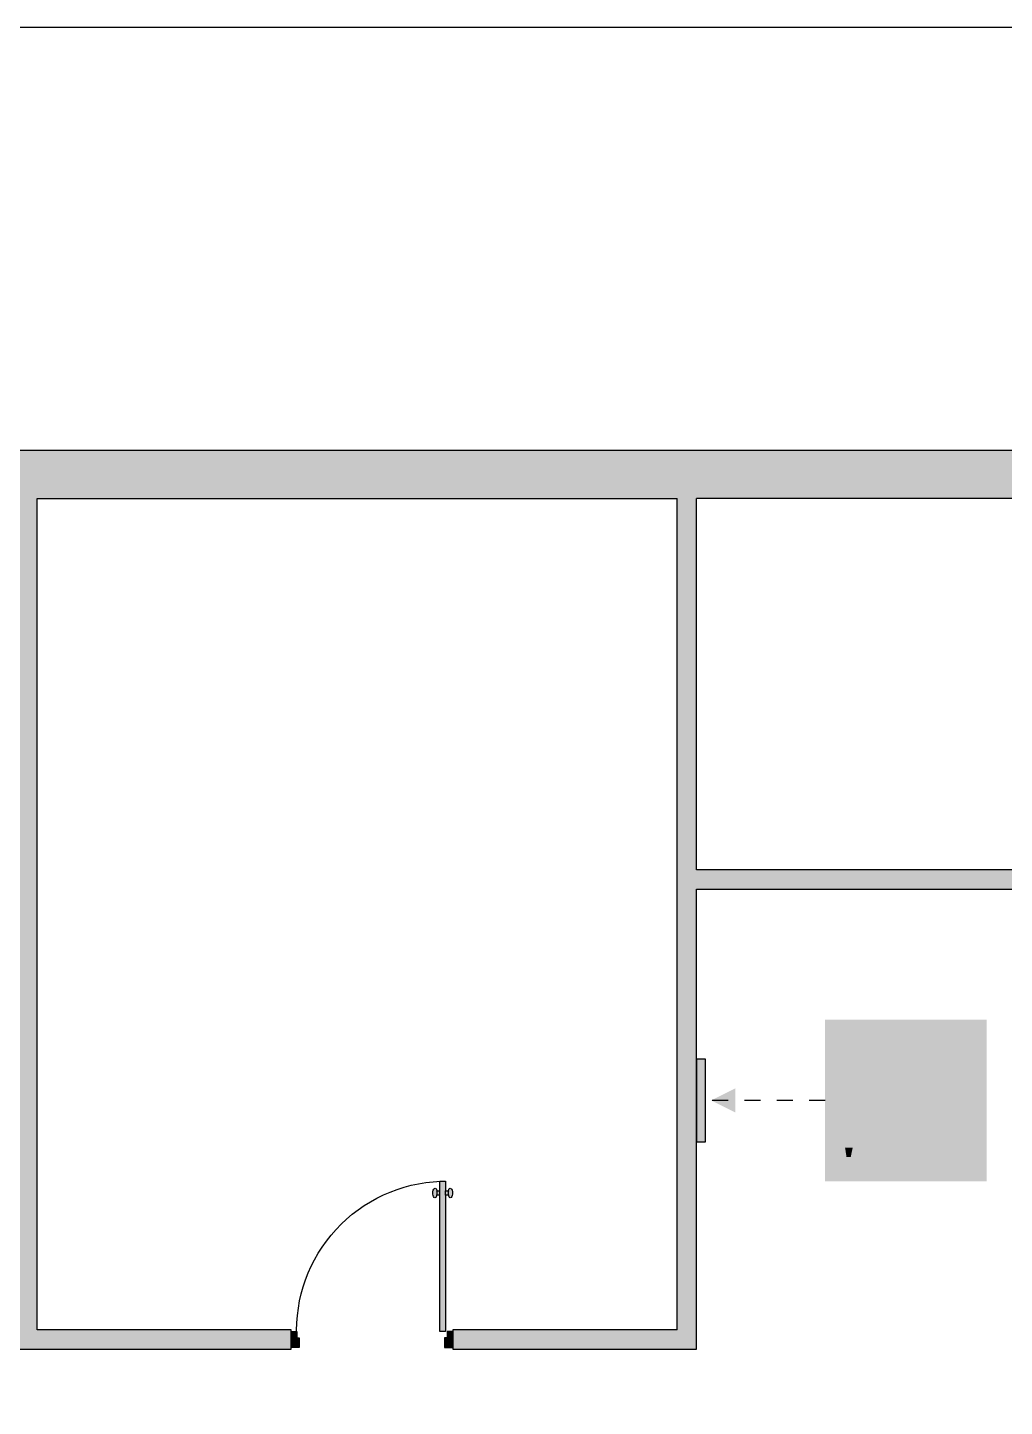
# Model space of a CAD drawing. Header units: metres. Extents: x 5231.1 to 5275.7, y -3151.4 to -3108.9.
# Drawn here: x 5254.18 to 5260.22, y -3128.36 to -3119.83 of the extents above; entities that cross this region are included whole.
import ezdxf

# ---------------------------------------------------------------- set-up
doc = ezdxf.new("R2010")
doc.units = ezdxf.units.M
for name, pattern in [('Page Lines', [0]), ('RayonDimensionSideLines', [0.02, 0, -0.02]), ('Style', [0]), ('Style Black Lines', [0]), ('Style Grey Lines', [0]), ('Style_1', [0]), ('Style_2', [0]), ('Style_3', [0])]:
    doc.linetypes.add(name, pattern=pattern)
for name, color, linetype, true_color in [('Annotations', 7, 'Continuous', 0xa86464), ('Building', 7, 'Continuous', 0xfabd88), ('Imported blocks', 7, 'Continuous', 0xc57dd9)]:
    doc.layers.add(name, color=color, linetype=linetype, true_color=true_color)

# ---------------------------------------------------------------- blocks, each defined once
blk = doc.blocks.new('Door EU 90')
at = {"layer": 'Imported blocks', "transparency": 33554483}
h = blk.add_hatch(color=256, dxfattribs=at)
edge = h.paths.add_edge_path(flags=0)
edge.add_spline(control_points=[(-0.4993942419136874, 0.9079968828956481), (-0.4996503353290027, 0.8958389729823611), (-0.4957631664199289, 0.8846146994640294), (-0.4896988729852019, 0.8800013223055722)], knot_values=[0, 0, 0, 0, 1, 1, 1, 1], degree=3, periodic=0)
edge.add_spline(control_points=[(-0.4896988729852019, 0.8800013223055722), (-0.4836345795504749, 0.8753879451471148), (-0.4766229483705247, 0.8783210177324654), (-0.4745458187470212, 0.8925513722089163)], knot_values=[0, 0, 0, 0, 1, 1, 1, 1], degree=3, periodic=0)
edge.add_line((-0.4745458187470212, 0.8925513722089163), (-0.4555272513716482, 0.8925503810367372))
edge.add_line((-0.4555272513716482, 0.8925503810367372), (-0.4555247584378813, 0.05000135260289973))
edge.add_line((-0.4555247584378813, 0.05000135260289972), (-0.419764596473542, 0.04999972730523587))
edge.add_line((-0.419764596473542, 0.04999972730523587), (-0.4197130394260166, 0.892548514542279))
edge.add_line((-0.4197130394260166, 0.892548514542279), (-0.4006944720506435, 0.8925475233700999))
edge.add_spline(control_points=[(-0.4006944720506435, 0.8925475233700999), (-0.3986173913412495, 0.8783169523927064), (-0.3916057702441467, 0.875383148971152), (-0.3855414609530708, 0.8799958940350115)], knot_values=[0, 0, 0, 0, 1, 1, 1, 1], degree=3, periodic=0)
edge.add_spline(control_points=[(-0.3855414609530708, 0.8799958940350115), (-0.3794771516619949, 0.8846086390988784), (-0.3755899441729998, 0.8958325074476016), (-0.3758459957982414, 0.9079904440518513)], knot_values=[0, 0, 0, 0, 1, 1, 1, 1], degree=3, periodic=0)
edge.add_spline(control_points=[(-0.3758459957982414, 0.9079904440518513), (-0.375853199594072, 0.9083324973084381), (-0.3758636418059468, 0.9086733383698156), (-0.3758772734660888, 0.9090128475422025)], knot_values=[0, 0, 0, 0, 1, 1, 1, 1], degree=3, periodic=0)
edge.add_spline(control_points=[(-0.3758772734660888, 0.9090128475422025), (-0.3758980718598468, 0.909530850877738), (-0.3759262949322583, 0.9100457537248366), (-0.3759617687617429, 0.9105571309604565)], knot_values=[0, 0, 0, 0, 1, 1, 1, 1], degree=3, periodic=0)
edge.add_spline(control_points=[(-0.3759617687617429, 0.9105571309604565), (-0.3767294501669239, 0.9216237341770539), (-0.3808928310653428, 0.9310392108969245), (-0.3866892364344094, 0.9344949878043917)], knot_values=[0, 0, 0, 0, 1, 1, 1, 1], degree=3, periodic=0)
edge.add_spline(control_points=[(-0.3866892364344094, 0.9344949878043917), (-0.3929290397826117, 0.9382151155292741), (-0.3999664505682886, 0.935735388246867), (-0.4016893021489959, 0.9211625564509887)], knot_values=[0, 0, 0, 0, 1, 1, 1, 1], degree=3, periodic=0)
edge.add_line((-0.4016893021489959, 0.9211625564509887), (-0.4197400152299087, 0.9211684289674522))
edge.add_line((-0.4197400152299087, 0.9211684289674522), (-0.41973991411936, 0.9800004582861366))
edge.add_line((-0.41973991411936, 0.9800004582861366), (-0.4555000760828843, 0.980002560343637))
edge.add_line((-0.4555000760828843, 0.980002560343637), (-0.4555001771937823, 0.921170292645038))
edge.add_line((-0.4555001771937823, 0.921170292645038), (-0.4735508902915753, 0.9211663015914965))
edge.add_spline(control_points=[(-0.4735508902915753, 0.9211663015914965), (-0.4752736917813308, 0.93573931296113), (-0.4823110940423794, 0.9382197737668757), (-0.4885509101764764, 0.9345002964301894)], knot_values=[0, 0, 0, 0, 1, 1, 1, 1], degree=3, periodic=0)
edge.add_spline(control_points=[(-0.4885509101764764, 0.9345002964301894), (-0.4947907263106899, 0.9307808190935102), (-0.4991381484983722, 0.9201547928089276), (-0.4993942419136874, 0.9079968828956481)], knot_values=[0, 0, 0, 0, 1, 1, 1, 1], degree=3, periodic=0)
for points in [[(-0.5000022955686436, -0.05000005497585516), (-0.4999991175227551, 0.05000005497550592), (-0.4649990790398006, 0.0499989426593529), (-0.4650003502581603, 0.009998898678924888), (-0.4500003337654707, 0.00999842197203543), (-0.4500022405930067, -0.05000164399878122), (-0.5000022955686436, -0.05000005497585516)], [(0.4999997134726, -0.05000005499098915), (0.5000016996188861, 0.05000005499110557), (0.4650016611251631, 0.05000075014226604), (0.4650008666666472, 0.010000706149498), (0.4500008501693447, 0.01000100407155696), (0.4499996584815817, -0.04999906191788614), (0.4999997134726, -0.05000005499098915)]]:
    blk.add_hatch(color=256, dxfattribs=at).paths.add_polyline_path(points, flags=0)
at = {"layer": 'Imported blocks', "linetype": 'Style'}
for points in [[(-0.4016893021489959, 0.9211625564509887), (-0.4197400152299087, 0.9211684289674522), (-0.41973991411936, 0.9800004582861366), (-0.4555000760828843, 0.980002560343637), (-0.4555001771937823, 0.921170292645038), (-0.4735508902915753, 0.9211663015914965)], [(-0.4745458187470212, 0.8925513722089163), (-0.4555272513716482, 0.8925503810367372), (-0.4555247584378813, 0.05000135260289972), (-0.419764596473542, 0.04999972730523587), (-0.4197130394260166, 0.892548514542279), (-0.4006944720506435, 0.8925475233700999)]]:
    blk.add_lwpolyline(points, dxfattribs=at)
at = {"layer": 'Imported blocks', "linetype": 'Style Grey Lines'}
blk.add_lwpolyline([(0.4650009027275664, 0.01000138825445902, 0.4169406608638293), (-0.4250008425300621, 0.9799988883659243)], format="xyb", dxfattribs=at)
at = {"layer": 'Imported blocks', "linetype": 'Style Black Lines'}
for points in [[(-0.4555272513742093, 0.8925503810397276), (-0.4555272021872224, 0.9211702940564573)], [(-0.4197130394299747, 0.8925485145466154), (-0.4197129902429879, 0.9211684275633452)]]:
    blk.add_lwpolyline(points, dxfattribs=at)
at = {"layer": 'Imported blocks', "linetype": 'Style'}
for points in [[(-0.5000022955686436, -0.05000005497585516), (-0.4999991175227551, 0.05000005497550592), (-0.4649990790398006, 0.0499989426593529), (-0.4650003502581603, 0.009998898678924888), (-0.4500003337654707, 0.00999842197203543), (-0.4500022405930067, -0.05000164399878122), (-0.5000022955686436, -0.05000005497585516)], [(0.4999997134726, -0.05000005499098915), (0.5000016996188861, 0.05000005499110557), (0.4650016611251631, 0.05000075014226604), (0.4650008666666472, 0.010000706149498), (0.4500008501693447, 0.01000100407155696), (0.4499996584815817, -0.04999906191788614), (0.4999997134726, -0.05000005499098915)]]:
    blk.add_lwpolyline(points, close=True, dxfattribs=at)
at = {"layer": 'Imported blocks', "extrusion": (0, 0, -1)}
for centre, major_axis, ratio, start_param, end_param in [((-0.499530563536382, 0.9068616138619277), (-6.533809986847109e-06, 0.03149134319030411), 0.8940030560262087, 1.099299043768311, 2.042656388166513), ((-0.3705935653508732, 0.9081799795767935), (-7.682453167587359e-06, 0.03702751835926531), 0.8940030560262089, 4.276707025924091, 5.07084022917124)]:
    blk.add_ellipse(centre, major_axis=major_axis, ratio=ratio, start_param=start_param, end_param=end_param, dxfattribs=at)
at = {"layer": 'Imported blocks'}
for points in [[(-0.4993942419136874, 0.9079968828956481), (-0.4996503353290027, 0.8958389729823611), (-0.4957631664199289, 0.8846146994640294), (-0.4896988729852019, 0.8800013223055722)], [(-0.4885509101764764, 0.9345002964301894), (-0.4947907263106899, 0.9307808190935102), (-0.4991381484983722, 0.9201547928089276), (-0.4993942419136874, 0.9079968828956481)], [(-0.4896988729852019, 0.8800013223055722), (-0.4836345795504749, 0.8753879451471148), (-0.4766229483705247, 0.8783210177324654), (-0.4745458187470212, 0.8925513722089163)], [(-0.4735508902915753, 0.9211663015914965), (-0.4752736917813308, 0.93573931296113), (-0.4823110940423794, 0.9382197737668757), (-0.4885509101764764, 0.9345002964301894)], [(-0.3866892364344094, 0.9344949878043917), (-0.3929290397826117, 0.9382151155292741), (-0.3999664505682886, 0.935735388246867), (-0.4016893021489959, 0.9211625564509887)], [(-0.4006944720506435, 0.8925475233700999), (-0.3986173913412495, 0.8783169523927064), (-0.3916057702441467, 0.875383148971152), (-0.3855414609530708, 0.8799958940350115)], [(-0.3759617687617429, 0.9105571309604565), (-0.3767294501669239, 0.9216237341770539), (-0.3808928310653428, 0.9310392108969245), (-0.3866892364344094, 0.9344949878043917)], [(-0.3855414609530708, 0.8799958940350115), (-0.3794771516619949, 0.8846086390988784), (-0.3755899441729998, 0.8958325074476016), (-0.3758459957982414, 0.9079904440518513)], [(-0.3758772734660888, 0.9090128475422025), (-0.3758980718598468, 0.909530850877738), (-0.3759262949322583, 0.9100457537248366), (-0.3759617687617429, 0.9105571309604565)], [(-0.3758459957982414, 0.9079904440518513), (-0.375853199594072, 0.9083324973084381), (-0.3758636418059468, 0.9086733383698156), (-0.3758772734660888, 0.9090128475422025)]]:
    blk.add_open_spline(points, degree=3, dxfattribs=at)
blk = doc.blocks.new('arrow_1')
at = {"layer": 'Annotations'}
blk.add_hatch(color=256, dxfattribs=at).paths.add_polyline_path([(5258.408897041574, -3126.46972093497), (5258.558897041574, -3126.54472093497), (5258.558897041574, -3126.39472093497)])
at = {"layer": 'Annotations', "linetype": 'RayonDimensionSideLines'}
blk.add_lwpolyline([(5259.114655606681, -3126.46972093497), (5258.408897041573, -3126.46972093497)], dxfattribs=at)
blk = doc.blocks.new('Title block grey  horizontal')
at = {"layer": 'Imported blocks', "linetype": 'Page Lines'}
blk.add_lwpolyline([(-21.00000000000005, -14.83504080712618), (21.00000000000005, -14.83504080712618), (21.00000000000005, 14.83504080712619), (-21.00000000000005, 14.83504080712619), (-21.00000000000005, -14.83504080712618)], close=True, dxfattribs=at)
blk = doc.blocks.new('Fire hydrant')
at = {"layer": 'Imported blocks', "transparency": 33554483}
for points in [[(-0.1279500325520858, 0.1279513041178379), (0.1279500325520858, 0.1279513041178379), (0.1279500325520858, -0.1279513041178388), (-0.1279500325520858, -0.1279513041178388), (-0.1279500325520858, 0.1279513041178379)], [(-0.1127522786458358, 0.1008678012424039), (-0.1127522786458358, -0.03812026977539108), (-0.1083645290798668, -0.04368464152018259), (-0.1004570855034726, -0.04368464152018259), (-0.1004570855034726, 0.1057005988226992), (-0.1077813042534726, 0.1057005988226992), (-0.1127522786458358, 0.1008678012424039)]]:
    blk.add_hatch(color=256, dxfattribs=at).paths.add_polyline_path(points, flags=0)
h = blk.add_hatch(color=256, dxfattribs=at)
edge = h.paths.add_edge_path(flags=0)
edge.add_spline(control_points=[(-0.09019639756944889, 0.0994021097819009), (-0.0951877170138905, 0.0994021097819009), (-0.09664577907986677, 0.09493552313910596), (-0.09664577907986677, 0.09493552313910596)], knot_values=[0, 0, 0, 0, 1, 1, 1, 1], degree=3, periodic=0)
edge.add_line((-0.09664577907986677, 0.09493552313910596), (-0.09650336371527737, -0.06594636705186667))
edge.add_line((-0.09650336371527737, -0.06594636705186667), (-0.08434380425347263, -0.06602096557617188))
edge.add_line((-0.08434380425347263, -0.06602096557617188), (-0.08434380425347263, 0.09508302476670952))
edge.add_spline(control_points=[(-0.08434380425347263, 0.09508302476670952), (-0.08434380425347263, 0.09508302476670952), (-0.08521864149305838, 0.0994021097819009), (-0.09019639756944889, 0.0994021097819009)], knot_values=[0, 0, 0, 0, 1, 1, 1, 1], degree=3, periodic=0)
h = blk.add_hatch(color=256, dxfattribs=at)
edge = h.paths.add_edge_path(flags=0)
edge.add_spline(control_points=[(-0.0728488498263905, 0.09921900431315044), (-0.07781982421875, 0.09921900431315044), (-0.07929144965278465, 0.09475241767035596), (-0.07929144965278465, 0.09475241767035596)], knot_values=[0, 0, 0, 0, 1, 1, 1, 1], degree=3, periodic=0)
edge.add_line((-0.07929144965278465, 0.09475241767035596), (-0.07914225260416788, -0.03098085191514792))
edge.add_spline(control_points=[(-0.07914225260416788, -0.03098085191514792), (-0.07914225260416788, -0.03098085191514792), (-0.07899983723958576, -0.0360874599880649), (-0.07350667317708576, -0.03636296590169286)], knot_values=[0, 0, 0, 0, 1, 1, 1, 1], degree=3, periodic=0)
edge.add_spline(control_points=[(-0.07350667317708576, -0.03636296590169286), (-0.06764729817708576, -0.03665457831488766), (-0.0669894748263905, -0.03105375501844628), (-0.0669894748263905, -0.03105375501844628)], knot_values=[0, 0, 0, 0, 1, 1, 1, 1], degree=3, periodic=0)
edge.add_line((-0.0669894748263905, -0.03105375501844628), (-0.0669894748263905, 0.09489822387695312))
edge.add_spline(control_points=[(-0.0669894748263905, 0.09489822387695312), (-0.0669894748263905, 0.09489822387695312), (-0.06786431206597626, 0.09921900431315044), (-0.0728488498263905, 0.09921900431315044)], knot_values=[0, 0, 0, 0, 1, 1, 1, 1], degree=3, periodic=0)
h = blk.add_hatch(color=256, dxfattribs=at)
edge = h.paths.add_edge_path(flags=0)
edge.add_spline(control_points=[(-0.05681016710069889, 0.0990418328179253), (-0.06178792317708576, 0.0990418328179253), (-0.06325276692708576, 0.09457609388563333), (-0.06325276692708576, 0.09457609388563333)], knot_values=[0, 0, 0, 0, 1, 1, 1, 1], degree=3, periodic=0)
edge.add_line((-0.06325276692708576, 0.09457609388563333), (-0.06310356987847626, -0.03115802341037351))
edge.add_spline(control_points=[(-0.06310356987847626, -0.03115802341037352), (-0.06310356987847263, -0.03115802341037352), (-0.06295437282986677, -0.03626632690429778), (-0.0574679904513905, -0.03654013739691891)], knot_values=[0, 0, 0, 0, 1, 1, 1, 1], degree=3, periodic=0)
edge.add_spline(control_points=[(-0.0574679904513905, -0.03654013739691891), (-0.05161539713541788, -0.03683259752061668), (-0.05095757378472263, -0.03123092651367188), (-0.05095757378472263, -0.03123092651367188)], knot_values=[0, 0, 0, 0, 1, 1, 1, 1], degree=3, periodic=0)
edge.add_line((-0.05095757378472263, -0.03123092651367188), (-0.05095757378472263, 0.09472190009223097))
edge.add_spline(control_points=[(-0.05095757378472263, 0.09472190009223096), (-0.05095757378472263, 0.09472190009223096), (-0.05183241102430838, 0.0990418328179253), (-0.05681016710069889, 0.0990418328179253)], knot_values=[0, 0, 0, 0, 1, 1, 1, 1], degree=3, periodic=0)
h = blk.add_hatch(color=256, dxfattribs=at)
edge = h.paths.add_edge_path(flags=0)
edge.add_spline(control_points=[(-0.03963216145833576, 0.098652733696832), (-0.04460991753472263, 0.098652733696832), (-0.04607476128472263, 0.09418614705403615), (-0.04607476128472263, 0.09418614705403615)], knot_values=[0, 0, 0, 0, 1, 1, 1, 1], degree=3, periodic=0)
edge.add_line((-0.04607476128472263, 0.09418614705403615), (-0.0459255642361095, -0.03154881795247456))
edge.add_spline(control_points=[(-0.0459255642361095, -0.03154881795247456), (-0.04592556423612041, -0.03154881795247456), (-0.0457763671875, -0.03665457831488766), (-0.040283203125, -0.03693008422851608)], knot_values=[0, 0, 0, 0, 1, 1, 1, 1], degree=3, periodic=0)
edge.add_spline(control_points=[(-0.040283203125, -0.03693008422851608), (-0.034423828125, -0.03722254435221384), (-0.03376600477430838, -0.03162172105577293), (-0.03376600477430838, -0.03162172105577293)], knot_values=[0, 0, 0, 0, 1, 1, 1, 1], degree=3, periodic=0)
edge.add_line((-0.03376600477430838, -0.03162172105577293), (-0.03376600477430838, 0.09433195326063332))
edge.add_spline(control_points=[(-0.03376600477430838, 0.09433195326063333), (-0.03376600477430838, 0.09433195326063333), (-0.0346408420138905, 0.098652733696832), (-0.03963216145833576, 0.098652733696832)], knot_values=[0, 0, 0, 0, 1, 1, 1, 1], degree=3, periodic=0)
h = blk.add_hatch(color=256, dxfattribs=at)
edge = h.paths.add_edge_path(flags=0)
edge.add_spline(control_points=[(-0.02400716145833576, 0.0990418328179253), (-0.02898491753472263, 0.0990418328179253), (-0.03044976128472263, 0.09457609388563333), (-0.03044976128472263, 0.09457609388563333)], knot_values=[0, 0, 0, 0, 1, 1, 1, 1], degree=3, periodic=0)
edge.add_line((-0.03044976128472263, 0.09457609388563333), (-0.0303005642361095, -0.03115802341037351))
edge.add_spline(control_points=[(-0.0303005642361095, -0.03115802341037352), (-0.03030056423612041, -0.03115802341037352), (-0.03015814887153101, -0.03626632690429778), (-0.02466498480903101, -0.03654013739691891)], knot_values=[0, 0, 0, 0, 1, 1, 1, 1], degree=3, periodic=0)
edge.add_spline(control_points=[(-0.02466498480903101, -0.03654013739691891), (-0.01880560980903101, -0.03683259752061668), (-0.01814778645833576, -0.03123092651367188), (-0.01814778645833576, -0.03123092651367188)], knot_values=[0, 0, 0, 0, 1, 1, 1, 1], degree=3, periodic=0)
edge.add_line((-0.01814778645833576, -0.03123092651367188), (-0.01814778645833576, 0.09472190009223097))
edge.add_spline(control_points=[(-0.01814778645833576, 0.09472190009223096), (-0.01814778645833576, 0.09472190009223096), (-0.0190158420138905, 0.0990418328179253), (-0.02400716145833576, 0.0990418328179253)], knot_values=[0, 0, 0, 0, 1, 1, 1, 1], degree=3, periodic=0)
h = blk.add_hatch(color=256, dxfattribs=at)
edge = h.paths.add_edge_path(flags=0)
edge.add_spline(control_points=[(0.02001274956596899, 0.04899046156141457), (0.01122368706596899, 0.04899046156141457), (0.00398763020833212, 0.04248343573676221), (0.002794053819441615, 0.0340343051486534)], knot_values=[0, 0, 0, 0, 1, 1, 1, 1], degree=3, periodic=0)
edge.add_line((0.002794053819441615, 0.0340343051486534), (-0.001349555121531011, 0.0340343051486534))
edge.add_line((-0.001349555121531011, 0.0340343051486534), (-0.001349555121531011, 0.1009635925292969))
edge.add_line((-0.001349555121531011, 0.1009635925292969), (-0.00632731119791788, 0.1057980855305986))
edge.add_line((-0.00632731119791788, 0.1057980855305986), (-0.01365152994791788, 0.1057980855305986))
edge.add_line((-0.01365152994791788, 0.1057980855305986), (-0.01365152994791788, -0.04358715481228366))
edge.add_line((-0.01365152994791788, -0.04358715481228365), (-0.005744086371531011, -0.04358715481228365))
edge.add_line((-0.005744086371531011, -0.04358715481228365), (-0.001349555121531011, -0.03802278306749168))
edge.add_line((-0.001349555121531011, -0.03802278306749168), (-0.001349555121531011, 0.0281749301486534))
edge.add_line((-0.001349555121531011, 0.0281749301486534), (0.002943250868051109, 0.0281749301486534))
edge.add_spline(control_points=[(0.002943250868051109, 0.0281749301486534), (0.00453694661458212, 0.0202056037055122), (0.01156277126735949, 0.0141936408148872), (0.02001274956596899, 0.0141936408148872)], knot_values=[0, 0, 0, 0, 1, 1, 1, 1], degree=3, periodic=0)
edge.add_spline(control_points=[(0.02001274956596899, 0.0141936408148872), (0.02961561414930111, 0.0141936408148872), (0.03740098741319162, 0.02198410034179688), (0.03740098741319162, 0.03159459431966116)], knot_values=[0, 0, 0, 0, 1, 1, 1, 1], degree=3, periodic=0)
edge.add_spline(control_points=[(0.03740098741319162, 0.03159459431966116), (0.03740098741319162, 0.04120084974500832), (0.02961561414930111, 0.04899046156141457), (0.02001274956596899, 0.04899046156141457)], knot_values=[0, 0, 0, 0, 1, 1, 1, 1], degree=3, periodic=0)
edge = h.paths.add_edge_path(flags=0)
edge.add_line((0.03331163194444162, 0.0340343051486534), (0.02295600043402373, 0.0340343051486534))
edge.add_line((0.02295600043402373, 0.0340343051486534), (0.02295600043402373, 0.04479090372721294))
edge.add_spline(control_points=[(0.02295600043402373, 0.04479090372721294), (0.0282253689236095, 0.04361767239040773), (0.03232828776041424, 0.03937572903103273), (0.03331163194444162, 0.0340343051486534)], knot_values=[0, 0, 0, 0, 1, 1, 1, 1], degree=3, periodic=0)
edge = h.paths.add_edge_path(flags=0)
edge.add_line((0.01631673177083212, 0.04460355970594537), (0.01631673177083212, 0.0340343051486534))
edge.add_line((0.01631673177083212, 0.0340343051486534), (0.006707085503468989, 0.0340343051486534))
edge.add_spline(control_points=[(0.006707085503468989, 0.0340343051486534), (0.007636176215277374, 0.03912480672200491), (0.01141357421875, 0.04321331448025103), (0.01631673177083212, 0.04460355970594537)], knot_values=[0, 0, 0, 0, 1, 1, 1, 1], degree=3, periodic=0)
edge = h.paths.add_edge_path(flags=0)
edge.add_line((0.006930881076383229, 0.0281749301486534), (0.01631673177082848, 0.0281749301486534))
edge.add_line((0.01631673177082848, 0.0281749301486534), (0.01631673177083212, 0.01858308580186576))
edge.add_spline(control_points=[(0.01631673177083212, 0.01858308580186576), (0.01171875, 0.01988262600368898), (0.008138020833332121, 0.02354219224717826), (0.006930881076383229, 0.0281749301486534)], knot_values=[0, 0, 0, 0, 1, 1, 1, 1], degree=3, periodic=0)
edge = h.paths.add_edge_path(flags=0)
edge.add_line((0.02295600043402373, 0.01839404635959136), (0.02295600043402373, 0.0281749301486534))
edge.add_line((0.02295600043402373, 0.0281749301486534), (0.03308783637152737, 0.0281749301486534))
edge.add_spline(control_points=[(0.03308783637152737, 0.0281749301486534), (0.03181287977430111, 0.02329889933268169), (0.02790662977430111, 0.01949691772460938), (0.02295600043402373, 0.01839404635959136)], knot_values=[0, 0, 0, 0, 1, 1, 1, 1], degree=3, periodic=0)
h = blk.add_hatch(color=256, dxfattribs=at)
edge = h.paths.add_edge_path(flags=0)
edge.add_spline(control_points=[(0.04112413194444162, 0.08522245619032083), (0.0382080078125, 0.08862177530924419), (0.03446451822916424, 0.09114795260959135), (0.03446451822916424, 0.09114795260959135)], knot_values=[0, 0, 0, 0, 1, 1, 1, 1], degree=3, periodic=0)
edge.add_spline(control_points=[(0.03446451822916424, 0.09114795260959135), (0.03446451822916424, 0.09114795260959135), (0.0440673828125, 0.0931765238444009), (0.05222574869791424, 0.0889277988009976)], knot_values=[0, 0, 0, 0, 1, 1, 1, 1], degree=3, periodic=0)
edge.add_spline(control_points=[(0.05222574869791424, 0.0889277988009976), (0.06141493055554747, 0.08413908216688333), (0.06926133897569162, 0.07374954223632812), (0.06926133897569162, 0.07374954223632812)], knot_values=[0, 0, 0, 0, 1, 1, 1, 1], degree=3, periodic=0)
edge.add_spline(control_points=[(0.06926133897569162, 0.07374954223632812), (0.06926133897569162, 0.07374954223632812), (0.07286241319444162, 0.0671704610188799), (0.07569715711804748, 0.05997594197591116)], knot_values=[0, 0, 0, 0, 1, 1, 1, 1], degree=3, periodic=0)
edge.add_spline(control_points=[(0.07569715711804748, 0.05997594197591116), (0.08023410373263323, 0.04847929212782082), (0.08738878038194162, 0.03673341539170951), (0.08738878038194162, 0.03673341539170951)], knot_values=[0, 0, 0, 0, 1, 1, 1, 1], degree=3, periodic=0)
edge.add_spline(control_points=[(0.08738878038194162, 0.03673341539170951), (0.08738878038194162, 0.03673341539170951), (0.09218343098958576, 0.02779176500108497), (0.09757486979166424, 0.02236557006835938)], knot_values=[0, 0, 0, 0, 1, 1, 1, 1], degree=3, periodic=0)
edge.add_spline(control_points=[(0.09757486979166424, 0.02236557006835938), (0.1013454861111059, 0.01856274074978228), (0.1054280598958358, 0.01516257392035595), (0.1088663736979142, 0.01267115275065044)], knot_values=[0, 0, 0, 0, 1, 1, 1, 1], degree=3, periodic=0)
edge.add_spline(control_points=[(0.1088663736979142, 0.01267115275065044), (0.1136610243055475, 0.00919977823893214), (0.1170111762152774, 0.008229997422959968), (0.1170111762152774, 0.008229997422959968)], knot_values=[0, 0, 0, 0, 1, 1, 1, 1], degree=3, periodic=0)
edge.add_spline(control_points=[(0.1170111762152774, 0.008229997422959968), (0.1170111762152774, 0.008229997422959968), (0.1062282986111059, 0.004556020100911155), (0.09479437934027737, 0.007119496663411155)], knot_values=[0, 0, 0, 0, 1, 1, 1, 1], degree=3, periodic=0)
edge.add_spline(control_points=[(0.09479437934027737, 0.007119496663411155), (0.08487277560763323, 0.009343889024522014), (0.07406277126735586, 0.01785490247938333), (0.07406277126735586, 0.01785490247938333)], knot_values=[0, 0, 0, 0, 1, 1, 1, 1], degree=3, periodic=0)
edge.add_spline(control_points=[(0.07406277126735586, 0.01785490247938333), (0.07406277126735586, 0.01785490247938333), (0.06675889756944162, 0.02501636081271636), (0.06148274739583576, 0.03414111667209135)], knot_values=[0, 0, 0, 0, 1, 1, 1, 1], degree=3, periodic=0)
edge.add_spline(control_points=[(0.06148274739583576, 0.03414111667209135), (0.05585394965277737, 0.04387707180447023), (0.05222574869791424, 0.05561108059353273), (0.05222574869791424, 0.05561108059353273)], knot_values=[0, 0, 0, 0, 1, 1, 1, 1], degree=3, periodic=0)
edge.add_line((0.05222574869791424, 0.05561108059353273), (0.04667833116319162, 0.07670974731445312))
edge.add_spline(control_points=[(0.04667833116319162, 0.07670974731445312), (0.04667833116319162, 0.07670974731445312), (0.04374864366319162, 0.08215967814127498), (0.04112413194444162, 0.08522245619032083)], knot_values=[0, 0, 0, 0, 1, 1, 1, 1], degree=3, periodic=0)
h = blk.add_hatch(color=256, dxfattribs=at)
edge = h.paths.add_edge_path(flags=0)
edge.add_spline(control_points=[(0.08405897352429748, 0.06190278795030326), (0.07663981119791424, 0.08119413587782083), (0.08405897352429748, 0.1074341668023008), (0.08405897352429748, 0.1074341668023008)], knot_values=[0, 0, 0, 0, 1, 1, 1, 1], degree=3, periodic=0)
edge.add_spline(control_points=[(0.08405897352429748, 0.1074341668023008), (0.08405897352429748, 0.1074341668023008), (0.08709716796875, 0.09680557250976562), (0.09220377604166424, 0.08596589830186577)], knot_values=[0, 0, 0, 0, 1, 1, 1, 1], degree=3, periodic=0)
edge.add_spline(control_points=[(0.09220377604166424, 0.08596589830186577), (0.09470621744791424, 0.08066855536566891), (0.09768337673610586, 0.07531187269422708), (0.1008165147569416, 0.07091055976020016)], knot_values=[0, 0, 0, 0, 1, 1, 1, 1], degree=3, periodic=0)
edge.add_spline(control_points=[(0.1008165147569416, 0.07091055976020016), (0.1079508463541642, 0.06085077921549419), (0.1170111762152774, 0.05857213338216116), (0.1170111762152774, 0.05857213338216116)], knot_values=[0, 0, 0, 0, 1, 1, 1, 1], degree=3, periodic=0)
edge.add_line((0.1170111762152774, 0.05857213338216116), (0.1170111762152774, 0.02377700805664062))
edge.add_spline(control_points=[(0.1170111762152774, 0.02377700805664062), (0.1170111762152774, 0.02377700805664062), (0.0926513671875, 0.03958850436740385), (0.08405897352429748, 0.06190278795030326)], knot_values=[0, 0, 0, 0, 1, 1, 1, 1], degree=3, periodic=0)
h = blk.add_hatch(color=256, dxfattribs=at)
edge = h.paths.add_edge_path(flags=0)
edge.add_spline(control_points=[(0.04371473524305111, 0.01859495374891458), (0.04083930121527737, 0.02939987182617188), (0.042236328125, 0.0404353671603726), (0.042236328125, 0.0404353671603726)], knot_values=[0, 0, 0, 0, 1, 1, 1, 1], degree=3, periodic=0)
edge.add_spline(control_points=[(0.042236328125, 0.0404353671603726), (0.042236328125, 0.0404353671603726), (0.048828125, 0.02877850002712648), (0.05925835503472263, 0.01896540323893214)], knot_values=[0, 0, 0, 0, 1, 1, 1, 1], degree=3, periodic=0)
edge.add_spline(control_points=[(0.05925835503472263, 0.01896540323893214), (0.0667724609375, 0.01189973619249122), (0.07553439670138323, 0.00524266560872411), (0.0815158420138796, 0.001793331570095233)], knot_values=[0, 0, 0, 0, 1, 1, 1, 1], degree=3, periodic=0)
edge.add_spline(control_points=[(0.0815158420138796, 0.001793331570095233), (0.08170572916666424, 0.001688215467664577), (0.08188883463541424, 0.001583099365233466), (0.08206515842013323, 0.001479678683810107)], knot_values=[0, 0, 0, 0, 1, 1, 1, 1], degree=3, periodic=0)
edge.add_spline(control_points=[(0.08206515842013323, 0.001479678683810107), (0.1048855251736059, -0.0115784539116753), (0.1162651909722154, -0.009907616509331092), (0.1162651909722154, -0.009907616509331092)], knot_values=[0, 0, 0, 0, 1, 1, 1, 1], degree=3, periodic=0)
edge.add_line((0.1162651909722154, -0.009907616509331092), (0.1162651909722154, -0.04433398776584227))
edge.add_spline(control_points=[(0.1162651909722154, -0.04433398776584227), (0.1162651909722154, -0.04433398776584227), (0.09363471137152737, -0.03893322414822069), (0.07628716362846899, -0.02767478095160641)], knot_values=[0, 0, 0, 0, 1, 1, 1, 1], degree=3, periodic=0)
edge.add_spline(control_points=[(0.07628716362846899, -0.02767478095160641), (0.06313747829860586, -0.01913918389214405), (0.0540771484375, -0.003986358642578579), (0.0540771484375, -0.003986358642578579)], knot_values=[0, 0, 0, 0, 1, 1, 1, 1], degree=3, periodic=0)
edge.add_spline(control_points=[(0.0540771484375, -0.003986358642578579), (0.0540771484375, -0.003986358642578579), (0.04674614800346899, 0.007204267713758327), (0.04371473524305111, 0.01859495374891458)], knot_values=[0, 0, 0, 0, 1, 1, 1, 1], degree=3, periodic=0)
h = blk.add_hatch(color=256, dxfattribs=at)
edge = h.paths.add_edge_path(flags=0)
edge.add_spline(control_points=[(0.03446451822916424, -0.03322728474934866), (0.02642822265625, -0.02807235717773483), (0.01742892795138323, -0.02656597561306489), (0.01742892795138323, -0.02656597561306489)], knot_values=[0, 0, 0, 0, 1, 1, 1, 1], degree=3, periodic=0)
edge.add_spline(control_points=[(0.01742892795138323, -0.02656597561306489), (0.01742892795138323, -0.02656597561306489), (0.02198621961805111, -0.02286317613389792), (0.02780490451387959, -0.02101262410481786)], knot_values=[0, 0, 0, 0, 1, 1, 1, 1], degree=3, periodic=0)
edge.add_spline(control_points=[(0.02780490451387959, -0.02101262410481786), (0.03417290581596899, -0.01898574829101608), (0.04186333550346899, -0.01879162258572069), (0.04186333550346899, -0.01879162258572069)], knot_values=[0, 0, 0, 0, 1, 1, 1, 1], degree=3, periodic=0)
edge.add_spline(control_points=[(0.04186333550346899, -0.01879162258572069), (0.04186333550346899, -0.01879162258572069), (0.05024549696180111, -0.01990551418728364), (0.05601671006944162, -0.02300898234049509)], knot_values=[0, 0, 0, 0, 1, 1, 1, 1], degree=3, periodic=0)
edge.add_spline(control_points=[(0.05601671006944162, -0.02300898234049509), (0.06505669487846899, -0.02786636352539108), (0.07114664713541424, -0.03421401977539108), (0.07114664713541424, -0.03421401977539108)], knot_values=[0, 0, 0, 0, 1, 1, 1, 1], degree=3, periodic=0)
edge.add_spline(control_points=[(0.07114664713541424, -0.03421401977539108), (0.07114664713541424, -0.03421401977539108), (0.07508680555554748, -0.03916295369466161), (0.08035617404513323, -0.0439609951443149)], knot_values=[0, 0, 0, 0, 1, 1, 1, 1], degree=3, periodic=0)
edge.add_spline(control_points=[(0.08035617404513323, -0.0439609951443149), (0.08275689019096899, -0.04613876342773483), (0.08538818359375, -0.04829279581705759), (0.08811442057291424, -0.04991022745768259)], knot_values=[0, 0, 0, 0, 1, 1, 1, 1], degree=3, periodic=0)
edge.add_spline(control_points=[(0.08811442057291424, -0.04991022745768259), (0.1003892686631916, -0.05720647176106786), (0.11663818359375, -0.06099149915907128), (0.11663818359375, -0.06099149915907128)], knot_values=[0, 0, 0, 0, 1, 1, 1, 1], degree=3, periodic=0)
edge.add_spline(control_points=[(0.11663818359375, -0.06099149915907128), (0.11663818359375, -0.06099149915907128), (0.111199273003469, -0.06616253323025194), (0.1036851671006916, -0.06876415676540865)], knot_values=[0, 0, 0, 0, 1, 1, 1, 1], degree=3, periodic=0)
edge.add_spline(control_points=[(0.1036851671006916, -0.06876415676540865), (0.09678819444444162, -0.07114961412217917), (0.0877685546875, -0.0709843105740024), (0.0877685546875, -0.0709843105740024)], knot_values=[0, 0, 0, 0, 1, 1, 1, 1], degree=3, periodic=0)
edge.add_spline(control_points=[(0.0877685546875, -0.0709843105740024), (0.0877685546875, -0.0709843105740024), (0.07590738932291424, -0.07100635104709227), (0.06517876519096899, -0.06432215372721385)], knot_values=[0, 0, 0, 0, 1, 1, 1, 1], degree=3, periodic=0)
edge.add_spline(control_points=[(0.06517876519096899, -0.06432215372721385), (0.05582004123263323, -0.05847634209526904), (0.04741075303819162, -0.04581239488389793), (0.04741075303819162, -0.04581239488389793)], knot_values=[0, 0, 0, 0, 1, 1, 1, 1], degree=3, periodic=0)
edge.add_spline(control_points=[(0.04741075303819162, -0.04581239488389793), (0.04741075303819162, -0.04581239488389793), (0.04132758246527737, -0.0376345316569018), (0.03446451822916424, -0.03322728474934866)], knot_values=[0, 0, 0, 0, 1, 1, 1, 1], degree=3, periodic=0)
h = blk.add_hatch(color=256, dxfattribs=at)
edge = h.paths.add_edge_path(flags=0)
edge.add_spline(control_points=[(0.05655246310763323, -0.07311799791124167), (0.06337483723958576, -0.07651223076714404), (0.0718994140625, -0.07948684692382904), (0.08072916666666424, -0.08097966512044286)], knot_values=[0, 0, 0, 0, 1, 1, 1, 1], degree=3, periodic=0)
edge.add_spline(control_points=[(0.08072916666666424, -0.08097966512044286), (0.096923828125, -0.08371522691514792), (0.1155327690972154, -0.07764646742079004), (0.1155327690972154, -0.07764646742079004)], knot_values=[0, 0, 0, 0, 1, 1, 1, 1], degree=3, periodic=0)
edge.add_line((0.1155327690972154, -0.07764646742079004), (0.1155327690972154, -0.110961490207249))
edge.add_spline(control_points=[(0.1155327690972154, -0.110961490207249), (0.1155327690972154, -0.110961490207249), (0.08258734809027737, -0.1141090393066406), (0.06408013237846899, -0.1017070346408423)], knot_values=[0, 0, 0, 0, 1, 1, 1, 1], degree=3, periodic=0)
edge.add_spline(control_points=[(0.06408013237846899, -0.1017070346408423), (0.04557291666666424, -0.08930587768554733), (0.04149712456596899, -0.06136025322808154), (0.04149712456596899, -0.06136025322808154)], knot_values=[0, 0, 0, 0, 1, 1, 1, 1], degree=3, periodic=0)
edge.add_spline(control_points=[(0.04149712456596899, -0.06136025322808154), (0.04149712456596899, -0.06136025322808154), (0.04692247178819162, -0.06832673814561667), (0.05655246310763323, -0.07311799791124167)], knot_values=[0, 0, 0, 0, 1, 1, 1, 1], degree=3, periodic=0)
h = blk.add_hatch(color=256, dxfattribs=at)
edge = h.paths.add_edge_path(flags=0)
edge.add_spline(control_points=[(-0.09581841362847263, -0.0747345818413628), (-0.09581841362847263, -0.0747345818413628), (-0.0963134765625, -0.07487784491645061), (-0.0964084201388905, -0.07509994506835983)], knot_values=[0, 0, 0, 0, 1, 1, 1, 1], degree=3, periodic=0)
edge.add_spline(control_points=[(-0.0964084201388905, -0.07509994506835983), (-0.0965304904513905, -0.07538138495551266), (-0.09625922309027737, -0.0757603115505649), (-0.09625922309027737, -0.0757603115505649)], knot_values=[0, 0, 0, 0, 1, 1, 1, 1], degree=3, periodic=0)
edge.add_spline(control_points=[(-0.09625922309027737, -0.0757603115505649), (-0.09625922309027737, -0.0757603115505649), (-0.0957980685763905, -0.07852130466037352), (-0.09531656901041788, -0.0816179911295576)], knot_values=[0, 0, 0, 0, 1, 1, 1, 1], degree=3, periodic=0)
edge.add_spline(control_points=[(-0.09531656901041788, -0.0816179911295576), (-0.09471978081597626, -0.08540725708007858), (-0.09406873914930838, -0.08967378404405463), (-0.09406873914930838, -0.08967378404405463)], knot_values=[0, 0, 0, 0, 1, 1, 1, 1], degree=3, periodic=0)
edge.add_spline(control_points=[(-0.09406873914930838, -0.08967378404405463), (-0.09406873914930838, -0.08967378404405463), (-0.0921359592013905, -0.08970854017469583), (-0.0905490451388905, -0.08967378404405463)], knot_values=[0, 0, 0, 0, 1, 1, 1, 1], degree=3, periodic=0)
edge.add_spline(control_points=[(-0.0905490451388905, -0.08967378404405463), (-0.08877224392361677, -0.08963478936089404), (-0.08733452690972263, -0.08974583943684865), (-0.08733452690972263, -0.08974583943684865)], knot_values=[0, 0, 0, 0, 1, 1, 1, 1], degree=3, periodic=0)
edge.add_spline(control_points=[(-0.08733452690972263, -0.08974583943684865), (-0.08733452690972263, -0.08974583943684865), (-0.0864596896701405, -0.08518091837565135), (-0.08565266927083576, -0.0812517801920576)], knot_values=[0, 0, 0, 0, 1, 1, 1, 1], degree=3, periodic=0)
edge.add_spline(control_points=[(-0.08565266927083576, -0.0812517801920576), (-0.08500840928819889, -0.07818730672200581), (-0.08439805772569889, -0.07532204522026904), (-0.08439805772569889, -0.07532204522026904)], knot_values=[0, 0, 0, 0, 1, 1, 1, 1], degree=3, periodic=0)
edge.add_spline(control_points=[(-0.08439805772569889, -0.07532204522026904), (-0.08439805772569889, -0.07532204522026904), (-0.084228515625, -0.07504484388563379), (-0.08447265625, -0.07488208346896727)], knot_values=[0, 0, 0, 0, 1, 1, 1, 1], degree=3, periodic=0)
edge.add_spline(control_points=[(-0.08447265625, -0.07488208346896727), (-0.08465576171875, -0.07475492689344629), (-0.08527967664930838, -0.0747345818413628), (-0.08527967664930838, -0.0747345818413628)], knot_values=[0, 0, 0, 0, 1, 1, 1, 1], degree=3, periodic=0)
edge.add_line((-0.08527967664930838, -0.0747345818413628), (-0.09581841362847263, -0.0747345818413628))

msp = doc.modelspace()

# ---------------------------------------------------------------- hatches: boundary and pattern name
at = {"layer": 'Annotations', "transparency": 33554483}
msp.add_hatch(color=256, dxfattribs=at).paths.add_polyline_path([(5258.319, -3126.725571175875), (5258.374169851341, -3126.725571175875), (5258.374169851341, -3126.213870694065), (5258.319, -3126.213870694065), (5258.319, -3126.725571175875)], flags=0)
at = {"layer": 'Building', "transparency": 33554483}
h = msp.add_hatch(color=256, dxfattribs=at)
h.paths.add_polyline_path([(5232.795411538983, -3122.443565341186), (5232.795411548984, -3122.743565341186), (5233.095411548984, -3122.743565341186), (5238.079486820904, -3122.743565341186), (5238.199486820905, -3122.743565341186), (5241.784123767644, -3122.743565341186), (5241.904123767644, -3122.743565341186), (5254.118299367865, -3122.743565341186), (5254.238299367865, -3122.743565341186), (5258.198887670309, -3122.743565341186), (5258.318887670309, -3122.743565341186), (5260.841709298272, -3122.743565341186), (5260.841709298272, -3122.443565341186), (5232.795411538983, -3122.443565341186)], flags=0)
h.paths.add_polyline_path([(5262.741708812322, -3122.743565341186), (5262.741708812322, -3122.443565341186), (5274.186068873793, -3122.443565341186), (5274.186068873793, -3122.743565341186), (5273.886068873794, -3122.743565341186), (5269.871401709523, -3122.743565341186), (5269.751401709523, -3122.743565341186), (5265.341499999194, -3122.743565341186), (5265.221499999194, -3122.743565341186), (5262.741708812322, -3122.743565341186)], flags=0)
msp.add_hatch(color=256, dxfattribs=at).paths.add_polyline_path([(5254.118299367865, -3127.889622396711), (5254.118299367865, -3122.743565341186), (5254.238299367865, -3122.743565341186), (5254.238299367865, -3127.889622396711), (5254.118299367865, -3127.889622396711)], flags=0)
h = msp.add_hatch(color=256, dxfattribs=at)
h.paths.add_polyline_path([(5258.198887670309, -3127.889622396711), (5258.198887670309, -3125.16197093497), (5258.318887670309, -3125.16197093497), (5258.318887670309, -3127.889622396711), (5258.198887670309, -3127.889622396711)], flags=0)
h.paths.add_polyline_path([(5258.198887670309, -3125.04197093497), (5258.198887670309, -3122.743565341186), (5258.318887670309, -3122.743565341186), (5258.318887670309, -3125.04197093497), (5258.198887670309, -3125.04197093497)], flags=0)
h = msp.add_hatch(color=256, dxfattribs=at)
h.paths.add_polyline_path([(5258.198887670309, -3125.16197093497), (5258.198887670309, -3125.04197093497), (5258.318887670309, -3125.04197093497), (5260.841709298272, -3125.04197093497), (5260.841709298272, -3125.16197093497), (5258.318887670309, -3125.16197093497), (5258.198887670309, -3125.16197093497)], flags=0)
h.paths.add_polyline_path([(5262.741708812322, -3125.16197093497), (5262.741708812322, -3125.04197093497), (5265.221499999194, -3125.04197093497), (5265.341499999194, -3125.04197093497), (5265.341499999194, -3125.16197093497), (5265.221499999194, -3125.16197093497), (5262.741708812322, -3125.16197093497)], flags=0)
h = msp.add_hatch(color=256, dxfattribs=at)
h.paths.add_polyline_path([(5238.101641183401, -3128.009622396711), (5238.101641183401, -3127.893048849314), (5238.101641183401, -3127.889622396711), (5238.199486820905, -3127.889622396711), (5241.784123767644, -3127.889622396711), (5241.904123767644, -3127.889622396711), (5242.91325009544, -3127.889622396711), (5242.91325009544, -3128.009622396711), (5238.101641183401, -3128.009622396711)], flags=0)
h.paths.add_polyline_path([(5243.913251508532, -3128.009622396711), (5243.913251508532, -3127.889622396711), (5251.783843310461, -3127.889622396711), (5251.783843310461, -3128.009622396711), (5243.913251508532, -3128.009622396711)], flags=0)
h.paths.add_polyline_path([(5252.783844723553, -3128.009622396711), (5252.783844723553, -3127.889622396711), (5254.118299367865, -3127.889622396711), (5254.238299367865, -3127.889622396711), (5255.809650240944, -3127.889622396711), (5255.809650240944, -3128.009622396711), (5252.783844723553, -3128.009622396711)], flags=0)
h.paths.add_polyline_path([(5256.809651654036, -3128.009622396711), (5256.809651654036, -3127.889622396711), (5258.198887670309, -3127.889622396711), (5258.318887670309, -3127.889622396711), (5258.318887670309, -3128.009622396711), (5256.809651654036, -3128.009622396711)], flags=0)

# ---------------------------------------------------------------- linework, layer by layer
at = {"layer": 'Annotations', "linetype": 'Style_1'}
msp.add_lwpolyline([(5258.319, -3126.725571175875), (5258.374169851341, -3126.725571175875), (5258.374169851341, -3126.213870694065), (5258.319, -3126.213870694065), (5258.319, -3126.725571175875)], close=True, dxfattribs=at)
at = {"layer": 'Building', "linetype": 'Style_3'}
for points in [[(5232.795411548984, -3122.743565341186), (5232.795411538983, -3122.443565341186), (5260.841709298272, -3122.443565341186), (5260.841709298272, -3122.743565341186), (5258.318887670309, -3122.743565341186)], [(5254.238299367865, -3122.743565341186), (5258.198887670309, -3122.743565341186)]]:
    msp.add_lwpolyline(points, dxfattribs=at)
at = {"layer": 'Building', "linetype": 'Style_2'}
for points in [[(5254.238299367865, -3127.889622396711), (5254.238299367865, -3122.743565341186)], [(5258.198887670309, -3125.04197093497), (5258.198887670309, -3122.743565341186)], [(5258.318887670309, -3125.04197093497), (5258.318887670309, -3122.743565341186)], [(5258.198887670309, -3125.16197093497), (5258.198887670309, -3125.04197093497)], [(5258.318887670309, -3125.16197093497), (5260.841709298272, -3125.16197093497), (5260.841709298272, -3125.04197093497), (5258.318887670309, -3125.04197093497)], [(5258.198887670309, -3127.889622396711), (5258.198887670309, -3125.16197093497)], [(5258.318887670309, -3127.889622396711), (5258.318887670309, -3125.16197093497)], [(5254.118299367865, -3127.889622396711), (5252.783844723553, -3127.889622396711), (5252.783844723553, -3128.009622396711), (5255.809650240944, -3128.009622396711), (5255.809650240944, -3127.889622396711), (5254.238299367865, -3127.889622396711)], [(5258.198887670309, -3127.889622396711), (5256.809651654036, -3127.889622396711), (5256.809651654036, -3128.009622396711), (5258.318887670309, -3128.009622396711), (5258.318887670309, -3127.889622396711)]]:
    msp.add_lwpolyline(points, dxfattribs=at)

# ---------------------------------------------------------------- block references
at = {"layer": 'Annotations'}
msp.add_blockref('arrow_1', (0, 0), dxfattribs=at)
at = {"layer": 'Building', "xscale": -1}
msp.add_blockref('Door EU 90', (5256.309650947491, -3127.949622396711), dxfattribs=at)
at = {"layer": 'Imported blocks'}
for name, p, xscale, yscale in [('Title block grey  horizontal', (5253.390000000002, -3135.590000000001), 1.060714285714218, 1.062549277919129), ('Fire hydrant', (5259.614495031056, -3126.46972093497), 3.907736645962451, 3.907736645962451)]:
    msp.add_blockref(name, p, dxfattribs=dict(at, xscale=xscale, yscale=yscale))

doc.saveas('drawing.dxf')
